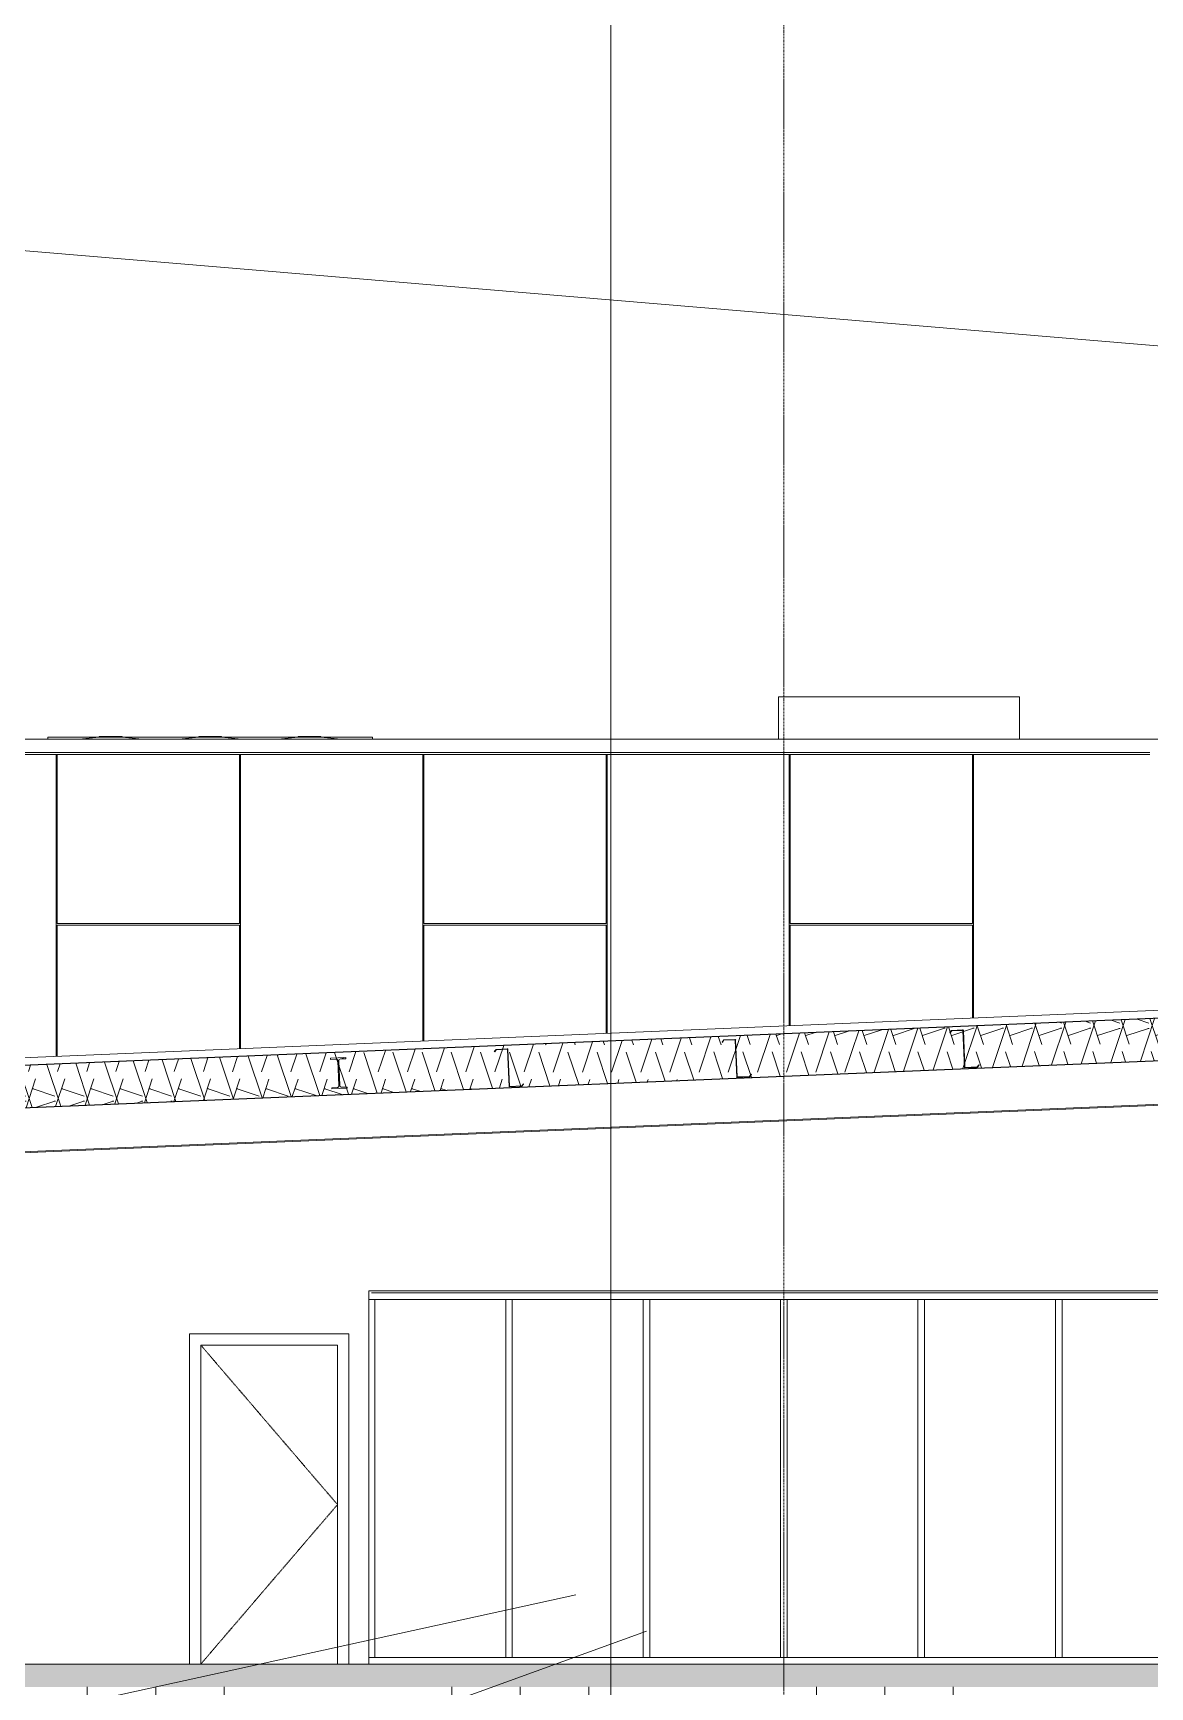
# Model space of a CAD drawing. Header units: inches. Extents: x -23565 to -21, y -324 to 853.
# Drawn here: x -8894.4 to -8600.3, y -6 to 429.4 of the extents above; entities that cross this region are included whole.
import ezdxf

# ---------------------------------------------------------------- set-up
doc = ezdxf.new("R2010")
doc.units = ezdxf.units.IN
doc.header["$MEASUREMENT"] = 0
doc.linetypes.add('Dash 1_16_', pattern=[0.125, 0.0625, -0.0625])
doc.linetypes.add('Grid Line 1_2_', pattern=[0.875, 0.5, -0.125, 0.125, -0.125])
for name, color, linetype, lineweight in [('A-ANNO-IDEN', 131, 'Continuous', 9), ('A-CLNG', 13, 'Continuous', 13), ('A-CLNG-PATT', 13, 'Continuous', 25), ('A-DOOR', 31, 'Continuous', 13), ('A-DOOR-FRAM', 31, 'Continuous', 9), ('A-FLOR', 192, 'Continuous', 13), ('A-FLOR-LEVL', 51, 'Continuous', 9), ('A-FLOR-PATT', 8, 'Continuous', 25), ('A-GLAZ-CWMG', 51, 'Continuous', 13), ('A-ROOF', 132, 'Continuous', 13), ('A-WALL', 113, 'Continuous', 13), ('A-WALL-PATT', 111, 'Continuous', 25), ('C-TOPO', 7, 'Continuous', 13), ('G-ANNO-SYMB', 111, 'Continuous', 9), ('I-WALL', 2, 'Continuous', 13), ('M-EQPM', 50, 'Continuous', 13), ('S-BEAM', 12, 'Continuous', 13), ('S-GRID', 1, 'Continuous', 9)]:
    doc.layers.add(name, color=color, linetype=linetype, lineweight=lineweight)

# ---------------------------------------------------------------- blocks, each defined once
blk = doc.blocks.new('Struct_Xcel_Sports Complex_rvt-4-Building Section - North_South looking West _ Fitness Center')
at = {"layer": 'A-FLOR-PATT', "lineweight": 9}
h = blk.add_hatch(dxfattribs=at)
h.set_pattern_fill('FP_58', color=256, style=0, pattern_type=2)
h.set_pattern_definition([(50, (-21606.15, 72.08), (55.0854, -4.8198), [5.76, -63.36]), (355, (-21606.15, 72.08), (-10.6557, 57.7685), [4.608, -50.688]), (100.451, (-21601.557, 71.68), (44.4295, 52.9487), [4.895, -53.848]), (46.184, (-21606.15, 87.44), (81.9644, -12.712), [8.64, -95.04]), (96.636, (-21599.32, 86.38), (71.7815, 74.8124), [7.343, -80.772]), (351.184, (-21606.15, 87.44), (71.782, 74.8124), [6.912, -76.032]), (21, (-21598.47, 83.6), (45.842, -30.9215), [5.76, -63.36]), (326, (-21598.47, 83.6), (18.687, 55.6915), [4.608, -50.688]), (71.451, (-21594.65, 81.025), (64.529, 24.77), [4.895, -53.848]), (37.5, (-21606.148, 72.082), (0.9339, 25.5668), [2.534, -47.539, 2.534, -48.922, -50.88]), (37.5, (-21606.148, 72.082), (0.9339, 25.5668), [-101.53, 2.534, -48.346]), (7.5, (-21606.148, 72.082), (20.20404, 30.2913), [2.534, -26.803, 2.534, -46.387, -19.392]), (7.5, (-21606.148, 72.082), (20.20404, 30.2913), [-78.259, 2.534, -16.858]), (327.5, (-21623.274, 72.082), (40.9978, -1.7324), [2.534, -16.666, 2.534, -57.37, -79.488]), (327.5, (-21623.274, 72.082), (40.9978, -1.7324), [-79.104, 2.534, -76.954]), (317.5, (-21630.954, 72.082), (44.7889, 7.6878), [2.534, -22.426, 2.534, -37.248, -56.448]), (317.5, (-21630.954, 72.082), (44.7889, 7.6878), [-64.742, 2.534, -53.914])])
h.paths.add_polyline_path([(-21132.3, -6), (-21132.3, 0), (-22790.8, 0), (-22790.8, -6), (-21136.06, -6)], flags=0)
at = {"layer": 'A-FLOR', "color": 7}
blk.add_line((-21132.3, 0), (-22790.8, 0), dxfattribs=at)
blk = doc.blocks.new('Carrier_48TC_Standard_Efficiency_Gas_Heat_Electric_Cooling_Packaged_Rooftop_Unit_3_to_15_nominal_tons - 15 ton 48TC__16-873539-Building Section - North_South looking West _ Fitness Center')
at = {"layer": 'M-EQPM', "color": 8, "lineweight": 9}
for p, q in [((-22544.43, 254.7), (-22481.05, 254.7)), ((-22544.43, 243.5), (-22544.43, 254.7)), ((-22481.05, 243.5), (-22481.05, 254.7))]:
    blk.add_line(p, q, dxfattribs=at)
blk = doc.blocks.new('W-Wide Flange - W12X16-1341241-Building Section - North_South looking West _ Fitness Center')
at = {"layer": 'S-BEAM', "color": 8, "lineweight": 9}
for p, q in [((-22782.09, 144.78), (-22370.3, 161.94)), ((-22780.3, 133.38), (-22370.3, 150.46)), ((-22784.35, 144.69), (-22782.51, 144.77)), ((-22784.33, 144.14), (-22784.35, 144.69)), ((-22783.9, 133.78), (-22784.33, 144.14)), ((-22783.89, 133.63), (-22783.9, 133.78)), ((-22783.86, 132.96), (-22783.87, 133.23))]:
    blk.add_line(p, q, dxfattribs=at)
blk = doc.blocks.new('W-Wide Flange - W8X15-1732027-Building Section - North_South looking West _ Fitness Center')
at = {"layer": 'S-BEAM', "lineweight": 9}
h = blk.add_hatch(dxfattribs=at)
h.set_pattern_fill('FP_52', color=8, style=0, pattern_type=2)
h.set_pattern_definition([(45, (-21606.148, 72.082), (-19.007, 19.007), []), (45, (-21606.148, 100.882), (-19.007, 19.007), [])])
h.paths.add_polyline_path([(-22662.06, 151.44), (-22658.06, 151.61), (-22658.07, 151.92), (-22659.46, 151.87), (-22659.81, 152), (-22659.97, 152.34), (-22660.24, 158.82), (-22660.11, 159.18), (-22659.77, 159.34), (-22658.38, 159.4), (-22658.4, 159.71), (-22662.4, 159.54), (-22662.39, 159.23), (-22661.01, 159.29), (-22660.65, 159.16), (-22660.49, 158.81), (-22660.24, 152.28), (-22660.35, 151.97), (-22660.69, 151.81), (-22662.08, 151.76)], flags=0)
at = {"layer": 'S-BEAM', "color": 7}
for p, q in [((-22658.4, 159.71), (-22662.4, 159.54)), ((-22662.4, 159.54), (-22662.39, 159.23)), ((-22662.39, 159.23), (-22661.01, 159.29)), ((-22660.49, 158.81), (-22660.22, 152.33)), ((-22659.97, 152.34), (-22660.24, 158.82)), ((-22659.77, 159.34), (-22658.38, 159.4)), ((-22658.38, 159.4), (-22658.4, 159.71)), ((-22660.69, 151.81), (-22662.08, 151.76)), ((-22662.08, 151.76), (-22662.06, 151.44)), ((-22662.06, 151.44), (-22658.06, 151.61)), ((-22658.07, 151.92), (-22659.46, 151.87)), ((-22658.06, 151.61), (-22658.07, 151.92))]:
    blk.add_line(p, q, dxfattribs=at)
for centre, radius, start, end in [((-22660.98, 158.79), 0.498, 2.3859, 92.3859), ((-22659.75, 158.84), 0.497, 92.3859, 182.3859), ((-22660.71, 152.31), 0.498, 272.3859, 2.3859), ((-22659.48, 152.36), 0.497, 182.3859, 272.3859)]:
    blk.add_arc(centre, radius, start, end, dxfattribs=at)
blk = doc.blocks.new('Rectangular Mullion - Interior 1_75_ x 4_5_-1220307-Building Section - North_South looking West _ Fitness Center')
at = {"layer": 'A-GLAZ-CWMG', "color": 8, "lineweight": 9}
for p, q in [((-22652.37, 96), (-22650.74, 96)), ((-22650.74, 96), (-22650.74, 1.75)), ((-22650.74, 1.75), (-22652.37, 1.75))]:
    blk.add_line(p, q, dxfattribs=at)
blk = doc.blocks.new('Rectangular Mullion - Interior 1_75_ x 4_5_-1214729-Building Section - North_South looking West _ Fitness Center')
at = {"layer": 'A-GLAZ-CWMG', "color": 8, "lineweight": 9}
for p, q in [((-22579.24, 97.75), (-22615.43, 97.75)), ((-22579.24, 96), (-22615.43, 96))]:
    blk.add_line(p, q, dxfattribs=at)
blk = doc.blocks.new('Rectangular Mullion - Interior 1_75_ x 4_5_-1214730-Building Section - North_South looking West _ Fitness Center')
at = {"layer": 'A-GLAZ-CWMG', "color": 8, "lineweight": 9}
blk.add_line((-22651.62, 1.75), (-22615.43, 1.75), dxfattribs=at)
blk = doc.blocks.new('Rectangular Mullion - Interior 1_75_ x 4_5_-1220285-Building Section - North_South looking West _ Fitness Center')
at = {"layer": 'A-GLAZ-CWMG', "color": 8, "lineweight": 9}
for p, q in [((-22616.3, 96), (-22614.55, 96)), ((-22616.3, 96), (-22616.3, 1.75)), ((-22614.55, 96), (-22614.55, 1.75)), ((-22614.55, 1.75), (-22616.3, 1.75))]:
    blk.add_line(p, q, dxfattribs=at)
blk = doc.blocks.new('Rectangular Mullion - Interior 1_75_ x 4_5_-1314717-Building Section - North_South looking West _ Fitness Center')
at = {"layer": 'A-GLAZ-CWMG', "color": 8, "lineweight": 9}
blk.add_line((-22543.05, 1.75), (-22506.87, 1.75), dxfattribs=at)
blk = doc.blocks.new('Rectangular Mullion - Interior 1_75_ x 4_5_-1314719-Building Section - North_South looking West _ Fitness Center')
at = {"layer": 'A-GLAZ-CWMG', "color": 8, "lineweight": 9}
for p, q in [((-22470.68, 97.75), (-22506.87, 97.75)), ((-22470.68, 96), (-22506.87, 96))]:
    blk.add_line(p, q, dxfattribs=at)
blk = doc.blocks.new('Rectangular Mullion - Interior 1_75_ x 4_5_-1314720-Building Section - North_South looking West _ Fitness Center')
at = {"layer": 'A-GLAZ-CWMG', "color": 8, "lineweight": 9}
for p, q in [((-22580.12, 96), (-22578.37, 96)), ((-22580.12, 96), (-22580.12, 1.75)), ((-22578.37, 96), (-22578.37, 1.75)), ((-22578.37, 1.75), (-22580.12, 1.75))]:
    blk.add_line(p, q, dxfattribs=at)
blk = doc.blocks.new('Rectangular Mullion - Interior 1_75_ x 4_5_-1315442-Building Section - North_South looking West _ Fitness Center')
at = {"layer": 'A-GLAZ-CWMG', "color": 8, "lineweight": 9}
for p, q in [((-22470.68, 1.75), (-22433.62, 1.75)), ((-22433.62, 1.75), (-22433.62, 0))]:
    blk.add_line(p, q, dxfattribs=at)
blk = doc.blocks.new('Girt_Z - 10_D-1732032-Building Section - North_South looking West _ Fitness Center')
at = {"layer": 'S-BEAM', "color": 7}
for p, q in [((-22618.83, 161.86), (-22619.29, 161.27)), ((-22619.29, 161.27), (-22619.2, 161.2)), ((-22619.2, 161.2), (-22618.77, 161.75)), ((-22615.89, 161.98), (-22618.83, 161.86)), ((-22618.77, 161.75), (-22615.89, 161.87)), ((-22615.81, 161.8), (-22615.4, 151.99)), ((-22615.3, 152.19), (-22615.7, 161.8)), ((-22611.65, 152.8), (-22612.08, 152.24)), ((-22612.03, 152.13), (-22611.57, 152.73)), ((-22611.57, 152.73), (-22611.65, 152.8)), ((-22615.4, 151.99), (-22612.03, 152.13)), ((-22612.08, 152.24), (-22615.22, 152.11))]:
    blk.add_line(p, q, dxfattribs=at)
for centre, radius, start, end in [((-22615.88, 161.8), 0.187, 2.3859, 92.3859), ((-22615.88, 161.8), 0.0782, 2.3859, 90.2632), ((-22615.22, 152.19), 0.0782, 182.3859, 269.3436)]:
    blk.add_arc(centre, radius, start, end, dxfattribs=at)
blk = doc.blocks.new('Single-Flush - 36_ x 84_-1318930-Building Section - North_South looking West _ Fitness Center')
at = {"layer": 'A-DOOR', "color": 8, "linetype": 'Dash 1_16_', "lineweight": 9}
for p in [(-22696.58, 84), (-22696.58, 0)]:
    blk.add_line(p, (-22660.58, 42), dxfattribs=at)
at = {"layer": 'A-DOOR-FRAM', "color": 8}
for p, q in [((-22699.58, 87), (-22699.58, 0)), ((-22657.58, 87), (-22699.58, 87)), ((-22696.58, 0), (-22696.58, 84)), ((-22696.58, 84), (-22660.58, 84)), ((-22660.58, 84), (-22660.58, 0)), ((-22657.58, 0), (-22657.58, 87))]:
    blk.add_line(p, q, dxfattribs=at)
blk = doc.blocks.new('AHU-Rooftop-Carrier 48TC 15-28 ton - TC017-1749339-Building Section - North_South looking West _ Fitness Center')
at = {"layer": 'M-EQPM', "color": 8, "lineweight": 9}
for p, q in [((-22736.83, 244.08), (-22736.83, 243.5)), ((-22723.3, 244.08), (-22736.83, 244.08)), ((-22723.3, 244.08), (-22728.56, 243.5)), ((-22717.3, 244.21), (-22723.3, 244.21)), ((-22723.3, 244.21), (-22723.3, 244.08)), ((-22717.3, 244.08), (-22723.3, 244.08)), ((-22717.3, 244.08), (-22717.3, 244.21)), ((-22712.05, 243.5), (-22717.3, 244.08)), ((-22697.12, 244.08), (-22717.3, 244.08)), ((-22697.12, 244.08), (-22702.37, 243.5)), ((-22691.12, 244.21), (-22697.12, 244.21)), ((-22697.12, 244.21), (-22697.12, 244.08)), ((-22691.12, 244.08), (-22697.12, 244.08)), ((-22691.12, 244.08), (-22691.12, 244.21)), ((-22685.86, 243.5), (-22691.12, 244.08)), ((-22670.93, 244.08), (-22691.12, 244.08)), ((-22670.93, 244.08), (-22676.18, 243.5)), ((-22664.93, 244.21), (-22670.93, 244.21)), ((-22670.93, 244.21), (-22670.93, 244.08)), ((-22664.93, 244.08), (-22670.93, 244.08)), ((-22664.93, 244.08), (-22664.93, 244.21)), ((-22659.68, 243.5), (-22664.93, 244.08)), ((-22651.4, 244.08), (-22664.93, 244.08)), ((-22651.4, 243.5), (-22651.4, 244.08))]:
    blk.add_line(p, q, dxfattribs=at)

msp = doc.modelspace()

# ---------------------------------------------------------------- hatches: boundary and pattern name
at = {"layer": 'A-CLNG-PATT', "lineweight": 9}
h = msp.add_hatch(dxfattribs=at)
h.set_pattern_fill('FP_50', color=8, style=0, pattern_type=2)
h.set_pattern_definition([(161.57, (-21605.188, 73.042), (-7.6802237, -0.0009796), [0, -54.643, 6.067, 0]), (18.43, (-21607.108, 73.042), (-7.6802237, 0.0009796), [0, -54.643, 6.067, 0]), (108.43, (-21605.188, 73.042), (3.8382953, -19.2013653), [18.211, -42.499]), (71.57, (-21607.108, 73.042), (3.8382953, 19.2013653), [18.211, -42.499])])
h.paths.add_polyline_path([(-8948.96069, 144.31066), (-8523.96069, 162.01899), (-8523.96069, 173.15364), (-8948.96069, 155.44531), (-8948.96069, 152.28075)], flags=0)
at = {"layer": 'A-WALL-PATT', "lineweight": 9}
h = msp.add_hatch(dxfattribs=at)
h.set_pattern_fill('FP_59', color=8, style=0, pattern_type=2)
h.set_pattern_definition([(0, (-22446.43, 146.62), (-193, 193), [48, -145]), (90, (-22446.43, 146.62), (-193, 1e-14), [96, -97]), (180, (-22398.43, 242.62), (-193, 193), [48, -145]), (90, (-22398.43, 146.62), (-193, 1e-14), [96, -97]), (180, (-22398.43, 243.12), (-193, 193), [48, -145]), (90, (-22398.43, 243.12), (-193, 1e-14), [96, -97]), (0, (-22446.43, 339.12), (-193, 193), [48, -145]), (90, (-22446.43, 243.12), (-193, 1e-14), [96, -97]), (0, (-22398.18, 194.38), (-193, 193), [48, -145]), (90, (-22398.18, 146.25), (-193, 1e-14), [48.125, -144.875]), (90, (-22350.18, 146.25), (-193, 1e-14), [48.125, -144.875]), (0, (-22398.18, 290.88), (-193, 193), [48, -145]), (90, (-22398.18, 194.88), (-193, 1e-14), [96, -97]), (180, (-22350.18, 194.88), (-193, 193), [48, -145]), (90, (-22350.18, 194.88), (-193, 1e-14), [96, -97]), (90, (-22398.18, 291.38), (-193, 1e-14), [48, -145]), (180, (-22350.18, 291.38), (-193, 193), [48, -145]), (90, (-22350.18, 291.38), (-193, 1e-14), [48, -145]), (0, (-22349.93, 146.62), (-193, 193), [48, -145]), (90, (-22349.93, 146.62), (-193, 1e-14), [96, -97]), (180, (-22301.93, 242.62), (-193, 193), [48, -145]), (90, (-22301.93, 146.62), (-193, 1e-14), [96, -97]), (180, (-22301.93, 243.12), (-193, 193), [48, -145]), (90, (-22301.93, 243.12), (-193, 1e-14), [96, -97]), (0, (-22349.93, 339.12), (-193, 193), [48, -145]), (90, (-22349.93, 243.12), (-193, 1e-14), [96, -97]), (0, (-22301.68, 194.38), (-193, 193), [48, -145]), (90, (-22301.68, 146.25), (-193, 1e-14), [48.125, -144.875]), (90, (-22253.68, 146.25), (-193, 1e-14), [48.125, -144.875]), (0, (-22301.68, 290.88), (-193, 193), [48, -145]), (90, (-22301.68, 194.88), (-193, 1e-14), [96, -97]), (180, (-22253.68, 194.88), (-193, 193), [48, -145]), (90, (-22253.68, 194.88), (-193, 1e-14), [96, -97]), (90, (-22301.68, 291.38), (-193, 1e-14), [48, -145]), (180, (-22253.68, 291.38), (-193, 193), [48, -145]), (90, (-22253.68, 291.38), (-193, 1e-14), [48, -145])])
h.paths.add_polyline_path([(-8600.33569, 190), (-8600.33569, 239.45581), (-8939.46069, 239.45581), (-8939.46069, 190), (-8606.57123, 190)], flags=0)
h = msp.add_hatch(dxfattribs=at)
h.set_pattern_fill('FP_61', color=8, style=0, pattern_type=2)
h.set_pattern_definition([(0, (-22446.43, 145.12), (-193, 193), [48, -145]), (90, (-22446.43, 145.12), (-193, 1e-14), [96, -97]), (180, (-22398.43, 241.12), (-193, 193), [48, -145]), (90, (-22398.43, 145.12), (-193, 1e-14), [96, -97]), (180, (-22398.43, 241.62), (-193, 193), [48, -145]), (90, (-22398.43, 241.62), (-193, 1e-14), [96, -97]), (0, (-22446.43, 337.62), (-193, 193), [48, -145]), (90, (-22446.43, 241.62), (-193, 1e-14), [96, -97]), (0, (-22398.18, 192.88), (-193, 193), [48, -145]), (90, (-22398.18, 144.75), (-193, 1e-14), [48.125, -144.875]), (90, (-22350.18, 144.75), (-193, 1e-14), [48.125, -144.875]), (0, (-22398.18, 289.38), (-193, 193), [48, -145]), (90, (-22398.18, 193.38), (-193, 1e-14), [96, -97]), (180, (-22350.18, 193.38), (-193, 193), [48, -145]), (90, (-22350.18, 193.38), (-193, 1e-14), [96, -97]), (90, (-22398.18, 289.88), (-193, 1e-14), [48, -145]), (180, (-22350.18, 289.88), (-193, 193), [48, -145]), (90, (-22350.18, 289.88), (-193, 1e-14), [48, -145]), (0, (-22349.93, 145.12), (-193, 193), [48, -145]), (90, (-22349.93, 145.12), (-193, 1e-14), [96, -97]), (180, (-22301.93, 241.12), (-193, 193), [48, -145]), (90, (-22301.93, 145.12), (-193, 1e-14), [96, -97]), (180, (-22301.93, 241.62), (-193, 193), [48, -145]), (90, (-22301.93, 241.62), (-193, 1e-14), [96, -97]), (0, (-22349.93, 337.62), (-193, 193), [48, -145]), (90, (-22349.93, 241.62), (-193, 1e-14), [96, -97]), (0, (-22301.68, 192.88), (-193, 193), [48, -145]), (90, (-22301.68, 144.75), (-193, 1e-14), [48.125, -144.875]), (90, (-22253.68, 144.75), (-193, 1e-14), [48.125, -144.875]), (0, (-22301.68, 289.38), (-193, 193), [48, -145]), (90, (-22301.68, 193.38), (-193, 1e-14), [96, -97]), (180, (-22253.68, 193.38), (-193, 193), [48, -145]), (90, (-22253.68, 193.38), (-193, 1e-14), [96, -97]), (90, (-22301.68, 289.88), (-193, 1e-14), [48, -145]), (180, (-22253.68, 289.88), (-193, 193), [48, -145]), (90, (-22253.68, 289.88), (-193, 1e-14), [48, -145])])
h.paths.add_polyline_path([(-8952.27319, 154.35426), (-8948.96069, 154.49178), (-8948.96069, 155.44531), (-8952.27319, 155.36979)], flags=0)
h.paths.add_polyline_path([(-8952.27319, 157.37152), (-8600.33569, 172.03559), (-8600.33569, 190), (-8952.27319, 190), (-8952.27319, 162.35675)], flags=0)
h = msp.add_hatch(dxfattribs=at)
h.set_pattern_fill('FP_55', color=8, style=0, pattern_type=2)
h.set_pattern_definition([(90, (-22348.553, 144.75), (-8, 5e-16), [])])
h.paths.add_polyline_path([(-8600.33569, 172.03559), (-8523.96069, 175.21788), (-8523.96069, 176), (-8525.46069, 176), (-8525.46069, 186.21614), (-8600.33569, 186.21614), (-8600.33569, 173.15364)], flags=0)
h.paths.add_polyline_path([(-8523.21069, 176), (-8523.21069, 186.21614), (-8523.96069, 186.21614), (-8523.96069, 176), (-8523.6066, 176)], flags=0)
at = {"layer": 'C-TOPO', "lineweight": 9}
h = msp.add_hatch(dxfattribs=at)
h.set_pattern_fill('FP_49', color=8, style=0, pattern_type=2)
h.set_pattern_definition([(0, (-21606.15, 72.08), (48, 48), [48, -48]), (0, (-21606.15, 90.08), (48, 48), [48, -48]), (0, (-21606.15, 108.08), (48, 48), [48, -48]), (90, (-21600.15, 114.08), (-48, 48), [48, -48]), (90, (-21582.15, 114.08), (-48, 48), [48, -48]), (90, (-21564.15, 114.08), (-48, 48), [48, -48])])
h.paths.add_polyline_path([(-8412.91623, -99.61925), (-7278.60553, -99.61925), (-7278.60553, -48), (-7290.96069, -48), (-7290.96069, -36), (-7285.96069, -36), (-7285.96069, -6), (-8944.46069, -6), (-8944.46069, -36), (-8939.46069, -36), (-8939.46069, -48), (-8957.46069, -48), (-8957.46069, -36), (-8954.46069, -36), (-8954.46069, 0), (-9187.53623, 0), (-9187.53623, -99.61925), (-8417.81184, -99.61925)], flags=0)

# ---------------------------------------------------------------- linework, layer by layer
at = {"layer": 'A-ANNO-IDEN', "color": 153}
for p, q in [((-8539.79748, 342.1618), (-9120.22286, 390.88352)), ((-8751.47678, 18.27469), (-9123.50036, -63.34601)), ((-8732.87231, 8.63911), (-9123.50036, -132.5435))]:
    msp.add_line(p, q, dxfattribs=at)
at = {"layer": 'A-CLNG', "color": 7}
for p, q in [((-8523.96069, 173.15364), (-8948.96069, 155.44531)), ((-8948.96069, 144.31066), (-8523.96069, 162.01899))]:
    msp.add_line(p, q, dxfattribs=at)
at = {"layer": 'A-FLOR-LEVL', "linetype": 'Grid Line 1_2_'}
msp.add_line((-9381.02898, 0), (-6330.7454, 0), dxfattribs=at)
at = {"layer": 'A-ROOF', "color": 7}
for p, q in [((-8523.96069, 175.21788), (-9015.27319, 154.74652)), ((-9015.27319, 152.74479), (-8523.96069, 173.21614))]:
    msp.add_line(p, q, dxfattribs=at)
at = {"layer": 'A-WALL', "color": 8, "lineweight": 9}
for p, q in [((-8953.77319, 239.5), (-8600.33569, 239.5)), ((-8953.27319, 243.5), (-8523.21069, 243.5)), ((-8600.33569, 240), (-8953.27319, 240)), ((-8953.729, 239.45581), (-8600.33569, 239.45581))]:
    msp.add_line(p, q, dxfattribs=at)
at = {"layer": 'G-ANNO-SYMB'}
msp.add_line((-8742.28817, 545.15708), (-8742.28817, -79.66081), dxfattribs=at)
at = {"layer": 'I-WALL', "color": 8, "lineweight": 9}
for p, q in [((-8523.96069, 150.19619), (-8940.21069, 132.85244)), ((-8806.02319, 0), (-8806.02319, 98.25)), ((-8806.02319, 98.25), (-8523.96069, 98.25))]:
    msp.add_line(p, q, dxfattribs=at)
at = {"layer": 'S-GRID', "linetype": 'Grid Line 1_2_'}
msp.add_line((-8696.71069, -293.03588), (-8696.71069, 738.65708), dxfattribs=at)
msp.add_line((-8696.71069, -293.03588), (-8696.71069, 738.65708), dxfattribs=at)

# ---------------------------------------------------------------- block references
at = {"color": 250, "lineweight": 5}
msp.add_blockref('Struct_Xcel_Sports Complex_rvt-4-Building Section - North_South looking West _ Fitness Center', (13846.34212, 0), dxfattribs=at)
at = {"layer": 'A-DOOR', "color": 8, "lineweight": 9}
msp.add_blockref('Single-Flush - 36_ x 84_-1318930-Building Section - North_South looking West _ Fitness Center', (13846.34212, 0), dxfattribs=at)
at = {"layer": 'A-GLAZ-CWMG', "color": 8, "lineweight": 9}
for name, p in [('Rectangular Mullion - Interior 1_75_ x 4_5_-1220307-Building Section - North_South looking West _ Fitness Center', (13846.34212, 0)), ('Rectangular Mullion - Interior 1_75_ x 4_5_-1214729-Building Section - North_South looking West _ Fitness Center', (13810.15462, 0)), ('Rectangular Mullion - Interior 1_75_ x 4_5_-1220285-Building Section - North_South looking West _ Fitness Center', (13846.34212, 0)), ('Rectangular Mullion - Interior 1_75_ x 4_5_-1214729-Building Section - North_South looking West _ Fitness Center', (13846.34212, 0)), ('Rectangular Mullion - Interior 1_75_ x 4_5_-1314720-Building Section - North_South looking West _ Fitness Center', (13846.34212, 0)), ('Rectangular Mullion - Interior 1_75_ x 4_5_-1314719-Building Section - North_South looking West _ Fitness Center', (13773.96712, 0)), ('Rectangular Mullion - Interior 1_75_ x 4_5_-1314720-Building Section - North_South looking West _ Fitness Center', (13882.52962, 0)), ('Rectangular Mullion - Interior 1_75_ x 4_5_-1314719-Building Section - North_South looking West _ Fitness Center', (13810.15462, 0)), ('Rectangular Mullion - Interior 1_75_ x 4_5_-1314720-Building Section - North_South looking West _ Fitness Center', (13918.71712, 0)), ('Rectangular Mullion - Interior 1_75_ x 4_5_-1314719-Building Section - North_South looking West _ Fitness Center', (13846.34212, 0)), ('Rectangular Mullion - Interior 1_75_ x 4_5_-1314720-Building Section - North_South looking West _ Fitness Center', (13954.90462, 0)), ('Rectangular Mullion - Interior 1_75_ x 4_5_-1314719-Building Section - North_South looking West _ Fitness Center', (13882.52962, 0)), ('Rectangular Mullion - Interior 1_75_ x 4_5_-1214730-Building Section - North_South looking West _ Fitness Center', (13846.34212, 0)), ('Rectangular Mullion - Interior 1_75_ x 4_5_-1314717-Building Section - North_South looking West _ Fitness Center', (13773.96712, 0)), ('Rectangular Mullion - Interior 1_75_ x 4_5_-1314717-Building Section - North_South looking West _ Fitness Center', (13810.15462, 0)), ('Rectangular Mullion - Interior 1_75_ x 4_5_-1314717-Building Section - North_South looking West _ Fitness Center', (13846.34212, 0)), ('Rectangular Mullion - Interior 1_75_ x 4_5_-1314717-Building Section - North_South looking West _ Fitness Center', (13882.52962, 0)), ('Rectangular Mullion - Interior 1_75_ x 4_5_-1315442-Building Section - North_South looking West _ Fitness Center', (13846.34212, 0))]:
    msp.add_blockref(name, p, dxfattribs=at)
at = {"layer": 'M-EQPM', "color": 8, "lineweight": 9}
for name in ['Carrier_48TC_Standard_Efficiency_Gas_Heat_Electric_Cooling_Packaged_Rooftop_Unit_3_to_15_nominal_tons - 15 ton 48TC__16-873539-Building Section - North_South looking West _ Fitness Center', 'AHU-Rooftop-Carrier 48TC 15-28 ton - TC017-1749339-Building Section - North_South looking West _ Fitness Center']:
    msp.add_blockref(name, (13846.34212, 0), dxfattribs=at)
at = {"layer": 'S-BEAM', "color": 8, "lineweight": 9}
for name, p in [('Girt_Z - 10_D-1732032-Building Section - North_South looking West _ Fitness Center', (13966.23809, 4.99567)), ('W-Wide Flange - W12X16-1341241-Building Section - North_South looking West _ Fitness Center', (13846.34212, 0)), ('Girt_Z - 10_D-1732032-Building Section - North_South looking West _ Fitness Center', (13846.34212, 0)), ('Girt_Z - 10_D-1732032-Building Section - North_South looking West _ Fitness Center', (13906.2901, 2.49783)), ('W-Wide Flange - W8X15-1732027-Building Section - North_South looking West _ Fitness Center', (13846.34212, 0))]:
    msp.add_blockref(name, p, dxfattribs=at)

doc.saveas('drawing.dxf')
